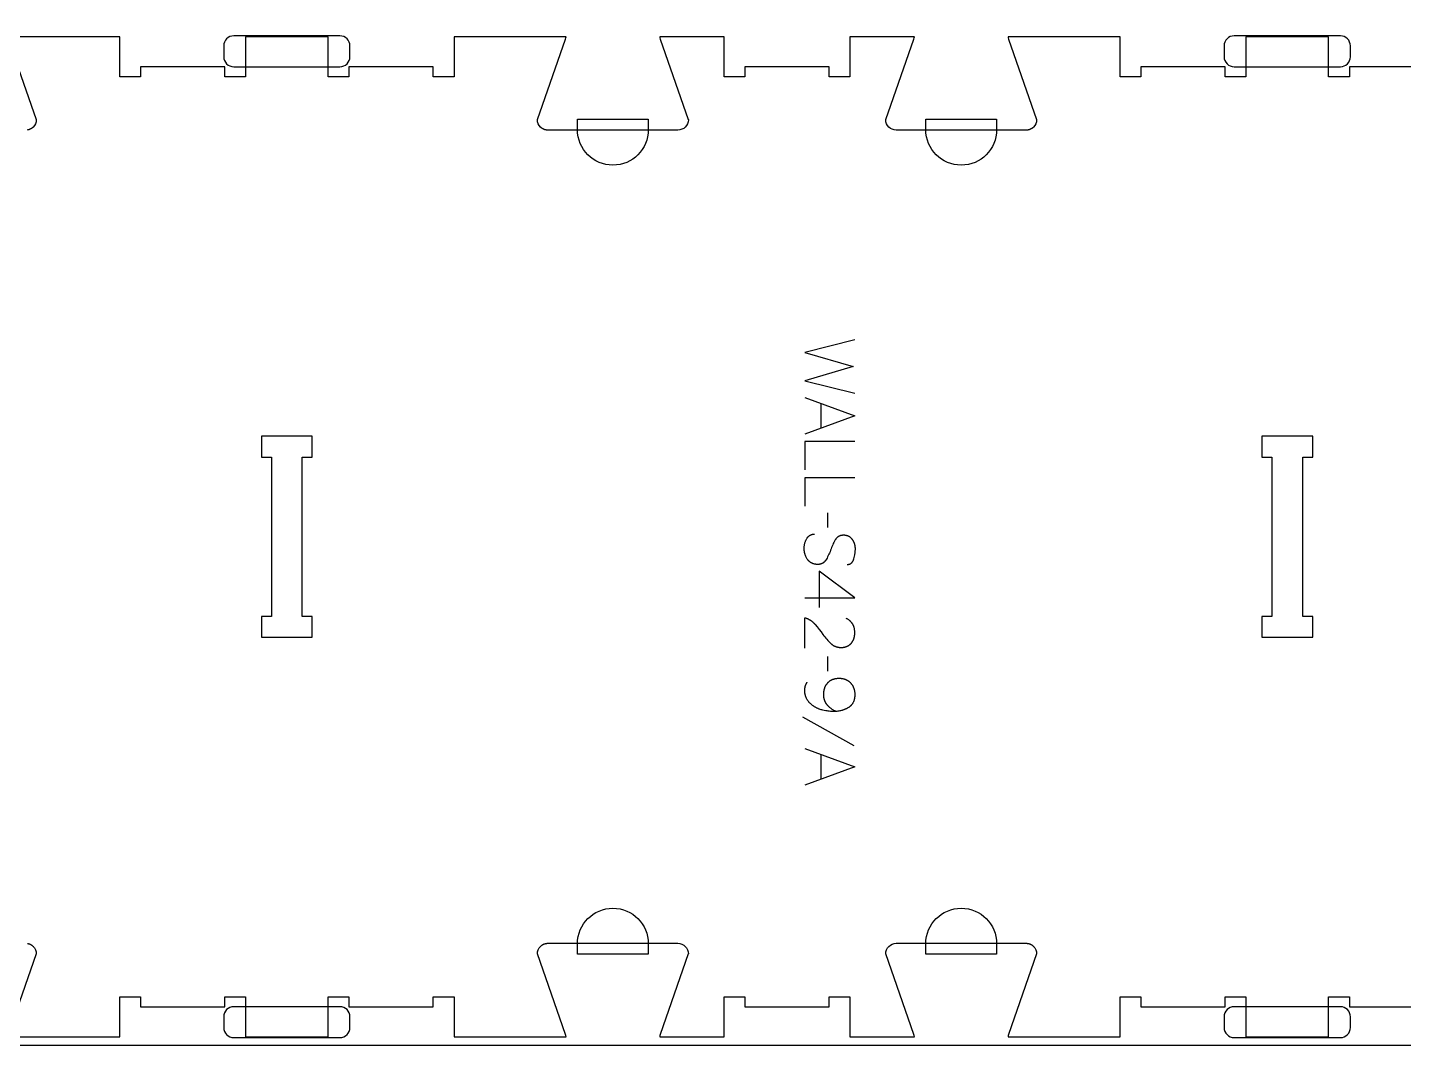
# Model space of a CAD drawing. Extents: x 5216 to 8399, y -19593 to -11999.
# Drawn here: x 6041 to 6866, y -13923 to -13313 of the extents above; entities that cross this region are included whole.
import ezdxf

# ---------------------------------------------------------------- set-up
doc = ezdxf.new("R2010")
doc.units = 0
for name, color, linetype in [('0_SHEET_SPRUCEPLY_2440X122', 1, 'CONTINUOUS'), ('1_ANYTOOL_1MMDEEP_LABELS_S', 2, 'CONTINUOUS'), ('3_ANYTOOL_CUTTHROUGH_INSID', 4, 'CONTINUOUS'), ('4_ANYTOOL_CUTTHROUGH_OUTSI', 5, 'CONTINUOUS'), ('5_ANYTOOL_HALF_MILL_9MM_IN', 3, 'CONTINUOUS')]:
    doc.layers.add(name, color=color, linetype=linetype)

msp = doc.modelspace()

# ---------------------------------------------------------------- linework, layer by layer
at = {"layer": '0_SHEET_SPRUCEPLY_2440X122'}
msp.add_lwpolyline([(8027.32, -12703.28), (8027.32, -13923.28), (5587.32, -13923.28), (5587.32, -12703.28)], close=True, dxfattribs=at)
at = {"layer": '1_ANYTOOL_1MMDEEP_LABELS_S'}
for points in [[(6537.02, -13500.17), (6507.02, -13507.88), (6536.12, -13516.33), (6507.02, -13524.81), (6537.02, -13532.31)], [(6507.02, -13534.88), (6537.02, -13545.77), (6507.02, -13556.83)], [(6516.58, -13538.35), (6516.58, -13553.27)], [(6537.02, -13561.11), (6507.02, -13561.11), (6507.02, -13578.21)], [(6537.02, -13582.93), (6507.02, -13582.93), (6507.02, -13600.03)], [(6520.91, -13612.67), (6520.82, -13603.88)], [(6532.44, -13634.91), (6532.62, -13634.91), (6532.72, -13634.9), (6532.81, -13634.9), (6532.9, -13634.89), (6532.99, -13634.88), (6533.08, -13634.87), (6533.16, -13634.86), (6533.25, -13634.85), (6533.33, -13634.83), (6533.42, -13634.81), (6533.5, -13634.8), (6533.58, -13634.78), (6533.67, -13634.75), (6533.75, -13634.73), (6533.83, -13634.71), (6533.9, -13634.68), (6533.98, -13634.65), (6534.06, -13634.62), (6534.13, -13634.59), (6534.21, -13634.56), (6534.28, -13634.52), (6534.35, -13634.49), (6534.42, -13634.45), (6534.49, -13634.41), (6534.56, -13634.37), (6534.63, -13634.33), (6534.7, -13634.28), (6534.76, -13634.24), (6534.83, -13634.19), (6534.89, -13634.14), (6534.95, -13634.09), (6535.01, -13634.04), (6535.08, -13633.99), (6535.14, -13633.93), (6535.19, -13633.87), (6535.25, -13633.81), (6535.31, -13633.75), (6535.36, -13633.69), (6535.42, -13633.63), (6535.47, -13633.57), (6535.52, -13633.5), (6535.58, -13633.43), (6535.63, -13633.36), (6535.68, -13633.29), (6535.72, -13633.22), (6535.77, -13633.14), (6535.82, -13633.07), (6535.86, -13632.99), (6535.91, -13632.91), (6535.95, -13632.83), (6535.99, -13632.75), (6536.07, -13632.58), (6536.15, -13632.4), (6536.23, -13632.22), (6536.29, -13632.03), (6536.36, -13631.83), (6536.42, -13631.63), (6536.64, -13630.82), (6536.83, -13630.02), (6537, -13629.24), (6537.13, -13628.47), (6537.18, -13628.09), (6537.23, -13627.71), (6537.27, -13627.34), (6537.3, -13626.97), (6537.33, -13626.6), (6537.35, -13626.24), (6537.36, -13625.88), (6537.36, -13625.53), (6537.36, -13625.33), (6537.36, -13625.14), (6537.35, -13624.94), (6537.34, -13624.75), (6537.32, -13624.56), (6537.3, -13624.37), (6537.28, -13624.19), (6537.25, -13624), (6537.22, -13623.82), (6537.19, -13623.63), (6537.15, -13623.45), (6537.11, -13623.27), (6537.06, -13623.09), (6537.02, -13622.91), (6536.96, -13622.73), (6536.91, -13622.56), (6536.85, -13622.38), (6536.79, -13622.21), (6536.72, -13622.04), (6536.65, -13621.87), (6536.58, -13621.7), (6536.5, -13621.53), (6536.42, -13621.36), (6536.34, -13621.19), (6536.25, -13621.03), (6536.16, -13620.87), (6536.07, -13620.7), (6535.97, -13620.54), (6535.87, -13620.38), (6535.76, -13620.22), (6535.65, -13620.07), (6535.54, -13619.91), (6535.43, -13619.76), (6535.31, -13619.61), (6535.19, -13619.47), (6535.06, -13619.33), (6534.93, -13619.19), (6534.8, -13619.07), (6534.67, -13618.94), (6534.53, -13618.82), (6534.39, -13618.71), (6534.25, -13618.6), (6534.11, -13618.5), (6533.96, -13618.4), (6533.8, -13618.3), (6533.65, -13618.21), (6533.49, -13618.13), (6533.33, -13618.05), (6533.17, -13617.97), (6533, -13617.9), (6532.83, -13617.84), (6532.65, -13617.77), (6532.48, -13617.72), (6532.3, -13617.67), (6532.12, -13617.62), (6531.93, -13617.58), (6531.74, -13617.54), (6531.55, -13617.51), (6531.35, -13617.49), (6531.16, -13617.46), (6530.96, -13617.45), (6530.75, -13617.43), (6530.55, -13617.43), (6530.34, -13617.43), (6530.12, -13617.43), (6529.91, -13617.44), (6529.7, -13617.45), (6529.5, -13617.47), (6529.3, -13617.49), (6529.1, -13617.52), (6528.91, -13617.56), (6528.72, -13617.6), (6528.53, -13617.65), (6528.35, -13617.7), (6528.17, -13617.76), (6528, -13617.82), (6527.91, -13617.86), (6527.83, -13617.89), (6527.74, -13617.93), (6527.66, -13617.97), (6527.58, -13618.01), (6527.5, -13618.05), (6527.41, -13618.09), (6527.34, -13618.13), (6527.26, -13618.18), (6527.18, -13618.22), (6527.1, -13618.27), (6527.03, -13618.32), (6526.95, -13618.37), (6526.88, -13618.42), (6526.8, -13618.48), (6526.73, -13618.53), (6526.66, -13618.59), (6526.59, -13618.64), (6526.52, -13618.7), (6526.45, -13618.76), (6526.39, -13618.82), (6526.32, -13618.89), (6526.25, -13618.95), (6526.19, -13619.02), (6526.06, -13619.15), (6525.94, -13619.29), (6525.82, -13619.44), (6525.7, -13619.59), (6525.59, -13619.75), (6525.48, -13619.91), (6525.38, -13620.08), (6525.28, -13620.25), (6524.89, -13620.97), (6524.51, -13621.7), (6524.14, -13622.45), (6523.78, -13623.21), (6523.44, -13623.99), (6523.1, -13624.79), (6522.78, -13625.6), (6522.47, -13626.43), (6522.16, -13627.25), (6521.83, -13628.06), (6521.49, -13628.84), (6521.13, -13629.61), (6520.75, -13630.35), (6520.36, -13631.08), (6519.96, -13631.78), (6519.54, -13632.47), (6519.43, -13632.63), (6519.31, -13632.79), (6519.2, -13632.95), (6519.14, -13633.02), (6519.08, -13633.1), (6519.01, -13633.17), (6518.95, -13633.24), (6518.89, -13633.31), (6518.82, -13633.37), (6518.76, -13633.44), (6518.69, -13633.51), (6518.62, -13633.57), (6518.55, -13633.63), (6518.48, -13633.69), (6518.41, -13633.75), (6518.34, -13633.81), (6518.27, -13633.86), (6518.19, -13633.92), (6518.12, -13633.97), (6518.04, -13634.02), (6517.97, -13634.07), (6517.89, -13634.12), (6517.81, -13634.17), (6517.73, -13634.21), (6517.65, -13634.26), (6517.57, -13634.3), (6517.49, -13634.34), (6517.4, -13634.38), (6517.32, -13634.42), (6517.23, -13634.45), (6517.15, -13634.49), (6517.06, -13634.52), (6516.97, -13634.56), (6516.88, -13634.59), (6516.79, -13634.62), (6516.7, -13634.64), (6516.61, -13634.67), (6516.42, -13634.72), (6516.23, -13634.76), (6516.03, -13634.8), (6515.83, -13634.83), (6515.63, -13634.86), (6515.42, -13634.87), (6515.21, -13634.89), (6514.99, -13634.9), (6514.77, -13634.9), (6514.55, -13634.89), (6514.32, -13634.88), (6514.09, -13634.87), (6513.86, -13634.85), (6513.63, -13634.82), (6513.41, -13634.79), (6513.19, -13634.75), (6512.97, -13634.71), (6512.76, -13634.67), (6512.55, -13634.61), (6512.35, -13634.56), (6512.15, -13634.5), (6511.95, -13634.43), (6511.75, -13634.36), (6511.56, -13634.28), (6511.38, -13634.2), (6511.19, -13634.11), (6511.02, -13634.02), (6510.84, -13633.93), (6510.67, -13633.82), (6510.5, -13633.72), (6510.34, -13633.61), (6510.18, -13633.49), (6510.02, -13633.37), (6509.87, -13633.24), (6509.72, -13633.11), (6509.57, -13632.97), (6509.43, -13632.83), (6509.29, -13632.68), (6509.16, -13632.53), (6509.03, -13632.37), (6508.9, -13632.21), (6508.78, -13632.05), (6508.66, -13631.87), (6508.54, -13631.7), (6508.32, -13631.34), (6508.11, -13630.97), (6507.92, -13630.6), (6507.74, -13630.23), (6507.58, -13629.86), (6507.43, -13629.48), (6507.36, -13629.29), (6507.29, -13629.1), (6507.23, -13628.91), (6507.17, -13628.71), (6507.11, -13628.52), (6507.06, -13628.32), (6507.01, -13628.13), (6506.96, -13627.93), (6506.92, -13627.73), (6506.88, -13627.54), (6506.84, -13627.34), (6506.81, -13627.14), (6506.78, -13626.94), (6506.76, -13626.73), (6506.72, -13626.33), (6506.69, -13625.92), (6506.68, -13625.5), (6506.68, -13625.09), (6506.69, -13624.68), (6506.72, -13624.28), (6506.76, -13623.88), (6506.81, -13623.48), (6506.87, -13623.09), (6506.95, -13622.71), (6507.04, -13622.33), (6507.15, -13621.95), (6507.26, -13621.58), (6507.39, -13621.21), (6507.53, -13620.85), (6507.68, -13620.49), (6507.85, -13620.13), (6508.03, -13619.78), (6508.22, -13619.44), (6508.32, -13619.27), (6508.42, -13619.11), (6508.53, -13618.95), (6508.64, -13618.8), (6508.75, -13618.65), (6508.87, -13618.51), (6508.99, -13618.37), (6509.11, -13618.24), (6509.23, -13618.11), (6509.36, -13617.99), (6509.49, -13617.88), (6509.62, -13617.77), (6509.69, -13617.72), (6509.76, -13617.66), (6509.83, -13617.61), (6509.9, -13617.56), (6509.97, -13617.52), (6510.04, -13617.47), (6510.11, -13617.43), (6510.18, -13617.38), (6510.25, -13617.34), (6510.33, -13617.3), (6510.4, -13617.26), (6510.48, -13617.22), (6510.56, -13617.18), (6510.63, -13617.15), (6510.71, -13617.12), (6510.79, -13617.08), (6510.87, -13617.05), (6510.95, -13617.02), (6511.03, -13616.99), (6511.11, -13616.96), (6511.28, -13616.91), (6511.44, -13616.87), (6511.61, -13616.83), (6511.79, -13616.79), (6511.96, -13616.76), (6512.14, -13616.74), (6512.33, -13616.72), (6512.51, -13616.71), (6512.7, -13616.7), (6512.89, -13616.7)], [(6507.02, -13654.93), (6537.06, -13654.97), (6515.68, -13638.94)], [(6515.68, -13638.94), (6515.68, -13660.71)], [(6507.06, -13685.14), (6507.11, -13666.84), (6507.56, -13666.99), (6507.79, -13667.06), (6508.01, -13667.15), (6508.23, -13667.23), (6508.45, -13667.32), (6508.66, -13667.41), (6508.87, -13667.51), (6509.08, -13667.61), (6509.29, -13667.71), (6509.5, -13667.82), (6509.7, -13667.93), (6509.9, -13668.05), (6510.1, -13668.16), (6510.29, -13668.28), (6510.49, -13668.41), (6510.68, -13668.54), (6510.87, -13668.67), (6511.05, -13668.8), (6511.24, -13668.94), (6511.42, -13669.09), (6511.6, -13669.23), (6511.77, -13669.38), (6511.95, -13669.54), (6512.12, -13669.69), (6512.29, -13669.85), (6512.46, -13670.02), (6512.62, -13670.18), (6512.78, -13670.35), (6512.94, -13670.53), (6513.26, -13670.89), (6514.47, -13672.37), (6515.66, -13673.86), (6516.82, -13675.37), (6517.95, -13676.89), (6518.51, -13677.64), (6519.08, -13678.38), (6519.66, -13679.09), (6520.24, -13679.78), (6520.84, -13680.44), (6521.44, -13681.09), (6522.05, -13681.71), (6522.66, -13682.31), (6522.82, -13682.46), (6522.98, -13682.6), (6523.14, -13682.73), (6523.3, -13682.86), (6523.47, -13682.99), (6523.64, -13683.11), (6523.81, -13683.23), (6523.98, -13683.34), (6524.15, -13683.45), (6524.33, -13683.55), (6524.51, -13683.65), (6524.69, -13683.75), (6524.87, -13683.84), (6525.06, -13683.92), (6525.25, -13684), (6525.44, -13684.08), (6525.63, -13684.15), (6525.83, -13684.22), (6526.02, -13684.28), (6526.22, -13684.34), (6526.42, -13684.39), (6526.63, -13684.44), (6526.83, -13684.48), (6527.04, -13684.52), (6527.25, -13684.56), (6527.47, -13684.59), (6527.68, -13684.61), (6527.9, -13684.63), (6528.12, -13684.65), (6528.34, -13684.66), (6528.57, -13684.67), (6528.79, -13684.67), (6529.04, -13684.67), (6529.29, -13684.66), (6529.53, -13684.65), (6529.77, -13684.63), (6530, -13684.61), (6530.24, -13684.58), (6530.46, -13684.55), (6530.69, -13684.51), (6530.91, -13684.47), (6531.12, -13684.42), (6531.33, -13684.37), (6531.54, -13684.31), (6531.75, -13684.25), (6531.95, -13684.18), (6532.15, -13684.11), (6532.34, -13684.04), (6532.53, -13683.95), (6532.71, -13683.87), (6532.9, -13683.78), (6533.07, -13683.68), (6533.25, -13683.58), (6533.42, -13683.47), (6533.59, -13683.36), (6533.75, -13683.25), (6533.91, -13683.12), (6534.07, -13683), (6534.22, -13682.87), (6534.37, -13682.73), (6534.51, -13682.59), (6534.65, -13682.45), (6534.79, -13682.29), (6534.92, -13682.14), (6535.05, -13681.98), (6535.18, -13681.82), (6535.3, -13681.65), (6535.41, -13681.49), (6535.53, -13681.32), (6535.63, -13681.14), (6535.74, -13680.97), (6535.84, -13680.79), (6535.94, -13680.61), (6536.03, -13680.43), (6536.12, -13680.24), (6536.2, -13680.06), (6536.28, -13679.87), (6536.36, -13679.67), (6536.43, -13679.48), (6536.5, -13679.28), (6536.56, -13679.08), (6536.62, -13678.87), (6536.67, -13678.67), (6536.73, -13678.46), (6536.77, -13678.25), (6536.82, -13678.03), (6536.85, -13677.82), (6536.89, -13677.6), (6536.92, -13677.38), (6536.95, -13677.15), (6536.97, -13676.93), (6536.99, -13676.7), (6537, -13676.47), (6537.01, -13676.23), (6537.02, -13675.75), (6537.02, -13675.39), (6537, -13675.03), (6536.98, -13674.67), (6536.94, -13674.33), (6536.9, -13673.99), (6536.84, -13673.65), (6536.78, -13673.33), (6536.7, -13673.01), (6536.62, -13672.69), (6536.57, -13672.54), (6536.52, -13672.38), (6536.47, -13672.23), (6536.42, -13672.08), (6536.36, -13671.93), (6536.3, -13671.79), (6536.24, -13671.64), (6536.18, -13671.5), (6536.11, -13671.36), (6536.04, -13671.22), (6535.97, -13671.08), (6535.9, -13670.94), (6535.82, -13670.81), (6535.75, -13670.68), (6535.66, -13670.54), (6535.58, -13670.41), (6535.5, -13670.28), (6535.41, -13670.16), (6535.32, -13670.03), (6535.22, -13669.91), (6535.13, -13669.79), (6535.03, -13669.67), (6534.93, -13669.55), (6534.82, -13669.43), (6534.72, -13669.32), (6534.61, -13669.2), (6534.5, -13669.09), (6534.39, -13668.98), (6534.27, -13668.87), (6534.15, -13668.76), (6534.03, -13668.66), (6533.91, -13668.55), (6533.65, -13668.35), (6533.39, -13668.15), (6533.12, -13667.96), (6532.83, -13667.78), (6532.54, -13667.6), (6532.23, -13667.43), (6531.92, -13667.27)], [(6520.91, -13698.85), (6520.82, -13690.07)], [(6527.64, -13703.14), (6527.9, -13703.14), (6528.17, -13703.15), (6528.43, -13703.16), (6528.69, -13703.18), (6528.94, -13703.21), (6529.2, -13703.24), (6529.44, -13703.27), (6529.69, -13703.31), (6529.93, -13703.36), (6530.16, -13703.41), (6530.4, -13703.47), (6530.63, -13703.53), (6530.86, -13703.6), (6531.08, -13703.67), (6531.3, -13703.75), (6531.51, -13703.83), (6531.73, -13703.92), (6531.94, -13704.01), (6532.14, -13704.11), (6532.34, -13704.22), (6532.54, -13704.33), (6532.74, -13704.45), (6532.93, -13704.57), (6533.12, -13704.69), (6533.3, -13704.83), (6533.48, -13704.96), (6533.66, -13705.11), (6533.83, -13705.26), (6534, -13705.41), (6534.17, -13705.57), (6534.33, -13705.73), (6534.49, -13705.9), (6534.65, -13706.08), (6534.8, -13706.25), (6534.94, -13706.43), (6535.08, -13706.62), (6535.22, -13706.8), (6535.35, -13706.99), (6535.48, -13707.18), (6535.6, -13707.38), (6535.71, -13707.58), (6535.83, -13707.78), (6535.93, -13707.98), (6536.03, -13708.18), (6536.13, -13708.39), (6536.22, -13708.61), (6536.31, -13708.82), (6536.39, -13709.04), (6536.47, -13709.26), (6536.54, -13709.48), (6536.6, -13709.71), (6536.67, -13709.94), (6536.72, -13710.17), (6536.77, -13710.4), (6536.82, -13710.64), (6536.86, -13710.88), (6536.9, -13711.13), (6536.93, -13711.37), (6536.96, -13711.62), (6536.98, -13711.87), (6537, -13712.13), (6537.01, -13712.39), (6537.02, -13712.65), (6537.02, -13712.91), (6537.02, -13713.25), (6537.01, -13713.58), (6536.99, -13713.91), (6536.96, -13714.23), (6536.93, -13714.55), (6536.89, -13714.86), (6536.84, -13715.16), (6536.78, -13715.46), (6536.72, -13715.75), (6536.65, -13716.03), (6536.57, -13716.31), (6536.48, -13716.58), (6536.39, -13716.85), (6536.29, -13717.11), (6536.18, -13717.36), (6536.06, -13717.61), (6536, -13717.73), (6535.94, -13717.85), (6535.87, -13717.97), (6535.81, -13718.09), (6535.74, -13718.2), (6535.67, -13718.31), (6535.6, -13718.43), (6535.52, -13718.54), (6535.45, -13718.65), (6535.37, -13718.75), (6535.29, -13718.86), (6535.21, -13718.96), (6535.12, -13719.07), (6535.04, -13719.17), (6534.95, -13719.27), (6534.86, -13719.37), (6534.77, -13719.46), (6534.68, -13719.56), (6534.59, -13719.65), (6534.49, -13719.75), (6534.39, -13719.84), (6534.29, -13719.93), (6534.19, -13720.01), (6534.08, -13720.1), (6533.87, -13720.27), (6533.65, -13720.43), (6533.42, -13720.58), (6533.19, -13720.73), (6532.94, -13720.88), (6532.7, -13721.02), (6532.46, -13721.15), (6532.21, -13721.28), (6531.96, -13721.41), (6531.71, -13721.53), (6531.46, -13721.64), (6531.2, -13721.75), (6530.94, -13721.86), (6530.69, -13721.96), (6530.42, -13722.06), (6530.16, -13722.16), (6529.9, -13722.24), (6529.63, -13722.33), (6529.36, -13722.41), (6529.09, -13722.48), (6528.54, -13722.62), (6527.98, -13722.74), (6527.41, -13722.84), (6526.84, -13722.92), (6526.26, -13722.99), (6525.67, -13723.03), (6525.07, -13723.06), (6524.46, -13723.07), (6523.83, -13723.06), (6523.16, -13723.03), (6522.47, -13722.98), (6521.74, -13722.92), (6521.03, -13722.84), (6520.37, -13722.75), (6519.75, -13722.66), (6518.57, -13722.44), (6517.95, -13722.3), (6517.35, -13722.15), (6516.76, -13721.98), (6516.18, -13721.79), (6515.89, -13721.69), (6515.61, -13721.58), (6515.33, -13721.47), (6515.05, -13721.35), (6514.78, -13721.23), (6514.51, -13721.11), (6514.24, -13720.98), (6513.98, -13720.84), (6513.72, -13720.7), (6513.46, -13720.56), (6513.2, -13720.41), (6512.95, -13720.26), (6512.7, -13720.1), (6512.45, -13719.94), (6512.21, -13719.78), (6511.96, -13719.6), (6511.73, -13719.43), (6511.49, -13719.25), (6511.26, -13719.06), (6511.03, -13718.87), (6510.8, -13718.68), (6510.58, -13718.48), (6510.36, -13718.28), (6510.15, -13718.07), (6509.94, -13717.87), (6509.74, -13717.65), (6509.55, -13717.44), (6509.37, -13717.22), (6509.19, -13717), (6509.02, -13716.78), (6508.86, -13716.55), (6508.7, -13716.32), (6508.55, -13716.09), (6508.41, -13715.85), (6508.27, -13715.61), (6508.15, -13715.37), (6508.02, -13715.12), (6507.91, -13714.87), (6507.8, -13714.62), (6507.7, -13714.36), (6507.61, -13714.11), (6507.52, -13713.84), (6507.44, -13713.58), (6507.37, -13713.31), (6507.3, -13713.04), (6507.24, -13712.77), (6507.19, -13712.49), (6507.15, -13712.21), (6507.11, -13711.93), (6507.08, -13711.64), (6507.05, -13711.35), (6507.03, -13711.06), (6507.02, -13710.77), (6507.02, -13710.47), (6507.03, -13710.12), (6507.04, -13709.77), (6507.06, -13709.6), (6507.07, -13709.43), (6507.09, -13709.26), (6507.11, -13709.1), (6507.14, -13708.93), (6507.17, -13708.77), (6507.2, -13708.6), (6507.23, -13708.44), (6507.27, -13708.28), (6507.31, -13708.12), (6507.35, -13707.97), (6507.4, -13707.81), (6507.44, -13707.66), (6507.5, -13707.5), (6507.55, -13707.35), (6507.61, -13707.2), (6507.67, -13707.05), (6507.73, -13706.9), (6507.8, -13706.76), (6507.86, -13706.61), (6507.94, -13706.47), (6508.01, -13706.32), (6508.09, -13706.18), (6508.17, -13706.04), (6508.25, -13705.9), (6508.34, -13705.77), (6508.43, -13705.63), (6508.52, -13705.5)], [(6525.88, -13723.03), (6525.53, -13722.89), (6525.18, -13722.73), (6524.83, -13722.57), (6524.49, -13722.4), (6524.16, -13722.21), (6523.83, -13722.02), (6523.5, -13721.81), (6523.17, -13721.59), (6522.85, -13721.36), (6522.53, -13721.12), (6522.22, -13720.86), (6521.91, -13720.6), (6521.61, -13720.32), (6521.31, -13720.03), (6521.01, -13719.74), (6520.71, -13719.43), (6520.57, -13719.27), (6520.43, -13719.1), (6520.3, -13718.94), (6520.17, -13718.77), (6520.04, -13718.6), (6519.92, -13718.43), (6519.8, -13718.25), (6519.69, -13718.07), (6519.58, -13717.89), (6519.48, -13717.7), (6519.38, -13717.51), (6519.29, -13717.32), (6519.2, -13717.13), (6519.12, -13716.93), (6519.04, -13716.73), (6518.96, -13716.53), (6518.89, -13716.33), (6518.83, -13716.12), (6518.76, -13715.91), (6518.71, -13715.7), (6518.65, -13715.48), (6518.61, -13715.26), (6518.56, -13715.04), (6518.52, -13714.81), (6518.49, -13714.58), (6518.46, -13714.35), (6518.44, -13714.12), (6518.41, -13713.88), (6518.4, -13713.65), (6518.39, -13713.4), (6518.38, -13713.16), (6518.38, -13712.91), (6518.38, -13712.64), (6518.39, -13712.38), (6518.4, -13712.12), (6518.42, -13711.86), (6518.44, -13711.61), (6518.46, -13711.36), (6518.49, -13711.11), (6518.53, -13710.86), (6518.57, -13710.62), (6518.61, -13710.38), (6518.66, -13710.15), (6518.72, -13709.91), (6518.78, -13709.68), (6518.84, -13709.46), (6518.91, -13709.23), (6518.98, -13709.01), (6519.06, -13708.79), (6519.14, -13708.58), (6519.23, -13708.37), (6519.32, -13708.16), (6519.42, -13707.95), (6519.52, -13707.75), (6519.63, -13707.55), (6519.74, -13707.35), (6519.86, -13707.16), (6519.98, -13706.97), (6520.1, -13706.78), (6520.23, -13706.59), (6520.37, -13706.41), (6520.51, -13706.23), (6520.65, -13706.06), (6520.8, -13705.88), (6520.95, -13705.71), (6521.11, -13705.55), (6521.27, -13705.39), (6521.44, -13705.24), (6521.6, -13705.09), (6521.78, -13704.95), (6521.95, -13704.81), (6522.13, -13704.68), (6522.32, -13704.56), (6522.51, -13704.44), (6522.7, -13704.32), (6522.9, -13704.21), (6523.1, -13704.11), (6523.3, -13704.01), (6523.51, -13703.91), (6523.72, -13703.83), (6523.93, -13703.74), (6524.15, -13703.66), (6524.38, -13703.59), (6524.6, -13703.53), (6524.84, -13703.46), (6525.07, -13703.41), (6525.31, -13703.36), (6525.55, -13703.31), (6525.8, -13703.27), (6526.05, -13703.24), (6526.3, -13703.21), (6526.56, -13703.18), (6526.82, -13703.16), (6527.09, -13703.15), (6527.36, -13703.14), (6527.64, -13703.14)], [(6536.55, -13743.64), (6505.78, -13726.45)], [(6507.02, -13745.35), (6537.02, -13756.24), (6507.02, -13767.3)], [(6516.58, -13748.83), (6516.58, -13763.74)]]:
    msp.add_lwpolyline(points, dxfattribs=at)
at = {"layer": '3_ANYTOOL_CUTTHROUGH_INSID', "color": 4}
for points in [[(6211.4, -13558.03), (6181.15, -13558.03), (6181.15, -13570.53), (6187.15, -13570.53), (6187.15, -13666.03), (6181.15, -13666.03), (6181.15, -13678.53), (6211.65, -13678.53), (6211.65, -13666.03), (6205.65, -13666.03), (6205.65, -13570.53), (6211.65, -13570.53), (6211.65, -13558.03)], [(6811.4, -13558.03), (6781.15, -13558.03), (6781.15, -13570.53), (6787.15, -13570.53), (6787.15, -13666.03), (6781.15, -13666.03), (6781.15, -13678.53), (6811.65, -13678.53), (6811.65, -13666.03), (6805.65, -13666.03), (6805.65, -13570.53), (6811.65, -13570.53), (6811.65, -13558.03)]]:
    msp.add_lwpolyline(points, close=True, dxfattribs=at)
at = {"layer": '4_ANYTOOL_CUTTHROUGH_OUTSI', "color": 5}
for points in [[(6884.15, -13336.53), (6833.65, -13336.53), (6833.65, -13342.53), (6821.15, -13342.53), (6821.15, -13318.53), (6771.65, -13318.53), (6771.65, -13342.53), (6759.15, -13342.53), (6759.15, -13336.53), (6708.65, -13336.53), (6708.65, -13342.53), (6696.15, -13342.53), (6696.15, -13318.53), (6628.96, -13318.53), (6628.96, -13318.53, 0.061485), (6629.19, -13319.92), (6646.09, -13368.2), (6646.1, -13368.24), (6646.1, -13368.28), (6646.1, -13368.28, -0.198912), (6644.27, -13372.7), (6644.16, -13372.81), (6644.05, -13372.91), (6643.94, -13373.01), (6643.82, -13373.11), (6643.7, -13373.2), (6643.58, -13373.3), (6643.46, -13373.39), (6643.33, -13373.47), (6643.2, -13373.56), (6643.07, -13373.64), (6642.94, -13373.72), (6642.8, -13373.79), (6642.67, -13373.86), (6642.53, -13373.93), (6642.38, -13374), (6642.24, -13374.06), (6642.1, -13374.11), (6641.95, -13374.17), (6641.8, -13374.22), (6641.66, -13374.27), (6641.51, -13374.31), (6641.36, -13374.35), (6641.21, -13374.38), (6641.06, -13374.41), (6640.91, -13374.44), (6640.75, -13374.47), (6640.6, -13374.49), (6640.45, -13374.5), (6640.3, -13374.52), (6640.15, -13374.52), (6640, -13374.53), (6639.85, -13374.53), (6561.85, -13374.53, -0.414214), (6555.6, -13368.28), (6555.6, -13368.24), (6555.61, -13368.2), (6572.51, -13319.92), (6572.51, -13319.92, 0.061485), (6572.74, -13318.53), (6534.15, -13318.53), (6534.15, -13342.53), (6521.65, -13342.53), (6521.65, -13336.53), (6471.15, -13336.53), (6471.15, -13342.53), (6458.65, -13342.53), (6458.65, -13318.53), (6420.05, -13318.53), (6420.05, -13318.53, 0.061485), (6420.28, -13319.92), (6437.18, -13368.2), (6437.19, -13368.24), (6437.19, -13368.28), (6437.19, -13368.28, -0.414214), (6430.94, -13374.53), (6352.94, -13374.53), (6352.79, -13374.53), (6352.64, -13374.52), (6352.49, -13374.52), (6352.34, -13374.5), (6352.19, -13374.49), (6352.04, -13374.47), (6351.89, -13374.44), (6351.74, -13374.41), (6351.59, -13374.38), (6351.44, -13374.35), (6351.29, -13374.31), (6351.14, -13374.27), (6350.99, -13374.22), (6350.84, -13374.17), (6350.7, -13374.11), (6350.55, -13374.06), (6350.41, -13374), (6350.27, -13373.93), (6350.13, -13373.86), (6349.99, -13373.79), (6349.86, -13373.72), (6349.72, -13373.64), (6349.59, -13373.56), (6349.46, -13373.47), (6349.34, -13373.39), (6349.21, -13373.3), (6349.09, -13373.2), (6348.97, -13373.11), (6348.85, -13373.01), (6348.74, -13372.91), (6348.63, -13372.81), (6348.52, -13372.7, -0.198912), (6346.69, -13368.28), (6346.69, -13368.24), (6346.71, -13368.2), (6363.61, -13319.92), (6363.61, -13319.92, 0.061485), (6363.84, -13318.53), (6296.65, -13318.53), (6296.65, -13342.53), (6284.15, -13342.53), (6284.15, -13336.53), (6233.65, -13336.53), (6233.65, -13342.53), (6221.15, -13342.53), (6221.15, -13318.53), (6171.65, -13318.53), (6171.65, -13342.53), (6159.15, -13342.53), (6159.15, -13336.53), (6108.65, -13336.53), (6108.65, -13342.53), (6096.15, -13342.53), (6096.15, -13318.53), (6028.96, -13318.53)], [(6029.19, -13319.92), (6046.09, -13368.2), (6046.1, -13368.24), (6046.1, -13368.28), (6046.1, -13368.28, -0.198912), (6044.27, -13372.7), (6044.16, -13372.81), (6044.05, -13372.91), (6043.94, -13373.01), (6043.82, -13373.11), (6043.7, -13373.2), (6043.58, -13373.3), (6043.46, -13373.39), (6043.33, -13373.47), (6043.2, -13373.56), (6043.07, -13373.64), (6042.94, -13373.72), (6042.8, -13373.79), (6042.67, -13373.86), (6042.53, -13373.93), (6042.38, -13374), (6042.24, -13374.06), (6042.1, -13374.11), (6041.95, -13374.17), (6041.8, -13374.22), (6041.66, -13374.27), (6041.51, -13374.31), (6041.36, -13374.35), (6041.21, -13374.38), (6041.06, -13374.41), (6040.91, -13374.44), (6040.75, -13374.47)], [(6028.96, -13918.03), (6046.4, -13918.03), (6096.15, -13918.03), (6096.15, -13894.03), (6108.65, -13894.03), (6108.65, -13900.03), (6159.15, -13900.03), (6159.15, -13894.03), (6171.65, -13894.03), (6171.65, -13918.03), (6221.15, -13918.03), (6221.15, -13894.03), (6233.65, -13894.03), (6233.65, -13900.03), (6284.15, -13900.03), (6284.15, -13894.03), (6296.65, -13894.03), (6296.65, -13918.03), (6363.84, -13918.03), (6363.84, -13918.03, 0.061485), (6363.61, -13916.64), (6346.71, -13868.36), (6346.69, -13868.32), (6346.69, -13868.28), (6346.69, -13868.28, -0.198912), (6348.52, -13863.86), (6348.63, -13863.76), (6348.74, -13863.66), (6348.85, -13863.56), (6348.97, -13863.46), (6349.09, -13863.36), (6349.21, -13863.27), (6349.34, -13863.18), (6349.46, -13863.09), (6349.59, -13863.01), (6349.72, -13862.93), (6349.86, -13862.85), (6349.99, -13862.77), (6350.13, -13862.7), (6350.27, -13862.63), (6350.41, -13862.57), (6350.55, -13862.51), (6350.7, -13862.45), (6350.84, -13862.4), (6350.99, -13862.35), (6351.14, -13862.3), (6351.29, -13862.26), (6351.44, -13862.22), (6351.59, -13862.18), (6351.74, -13862.15), (6351.89, -13862.12), (6352.04, -13862.1), (6352.19, -13862.08), (6352.34, -13862.06), (6352.49, -13862.05), (6352.64, -13862.04), (6352.79, -13862.03), (6352.94, -13862.03), (6430.94, -13862.03, -0.414214), (6437.19, -13868.28), (6437.19, -13868.32), (6437.18, -13868.36), (6420.28, -13916.64), (6420.28, -13916.64, 0.061485), (6420.05, -13918.03), (6458.65, -13918.03), (6458.65, -13894.03), (6471.15, -13894.03), (6471.15, -13900.03), (6521.65, -13900.03), (6521.65, -13894.03), (6534.15, -13894.03), (6534.15, -13918.03), (6572.74, -13918.03), (6572.74, -13918.03, 0.061485), (6572.51, -13916.64), (6555.61, -13868.36), (6555.6, -13868.32), (6555.6, -13868.28), (6555.6, -13868.28, -0.414214), (6561.85, -13862.03), (6639.85, -13862.03), (6640, -13862.03), (6640.15, -13862.04), (6640.3, -13862.05), (6640.45, -13862.06), (6640.6, -13862.08), (6640.75, -13862.1), (6640.91, -13862.12), (6641.06, -13862.15), (6641.21, -13862.18), (6641.36, -13862.22), (6641.51, -13862.26), (6641.66, -13862.3), (6641.8, -13862.35), (6641.95, -13862.4), (6642.1, -13862.45), (6642.24, -13862.51), (6642.38, -13862.57), (6642.53, -13862.63), (6642.67, -13862.7), (6642.8, -13862.77), (6642.94, -13862.85), (6643.07, -13862.93), (6643.2, -13863.01), (6643.33, -13863.09), (6643.46, -13863.18), (6643.58, -13863.27), (6643.7, -13863.36), (6643.82, -13863.46), (6643.94, -13863.56), (6644.05, -13863.66), (6644.16, -13863.76), (6644.27, -13863.86, -0.198912), (6646.1, -13868.28), (6646.1, -13868.32), (6646.09, -13868.36), (6629.19, -13916.64), (6629.19, -13916.64, 0.061485), (6628.96, -13918.03), (6646.4, -13918.03), (6696.15, -13918.03), (6696.15, -13894.03), (6708.65, -13894.03), (6708.65, -13900.03), (6759.15, -13900.03), (6759.15, -13894.03), (6771.65, -13894.03), (6771.65, -13918.03), (6821.15, -13918.03), (6821.15, -13894.03), (6833.65, -13894.03), (6833.65, -13900.03), (6884.15, -13900.03)], [(6040.75, -13862.1), (6040.91, -13862.12), (6041.06, -13862.15), (6041.21, -13862.18), (6041.36, -13862.22), (6041.51, -13862.26), (6041.66, -13862.3), (6041.8, -13862.35), (6041.95, -13862.4), (6042.1, -13862.45), (6042.24, -13862.51), (6042.38, -13862.57), (6042.53, -13862.63), (6042.67, -13862.7), (6042.8, -13862.77), (6042.94, -13862.85), (6043.07, -13862.93), (6043.2, -13863.01), (6043.33, -13863.09), (6043.46, -13863.18), (6043.58, -13863.27), (6043.7, -13863.36), (6043.82, -13863.46), (6043.94, -13863.56), (6044.05, -13863.66), (6044.16, -13863.76), (6044.27, -13863.86, -0.198912), (6046.1, -13868.28), (6046.1, -13868.32), (6046.09, -13868.36), (6029.19, -13916.64)]]:
    msp.add_lwpolyline(points, format="xyb", dxfattribs=at)
at = {"layer": '5_ANYTOOL_HALF_MILL_9MM_IN', "color": 3}
for points in [[(6164.52, -13318.03, 0.414214), (6158.52, -13324.03), (6158.52, -13330.53, 0.414214), (6164.52, -13336.53), (6228.27, -13336.53, 0.414214), (6234.27, -13330.53), (6234.27, -13324.03, 0.414214), (6228.27, -13318.03)], [(6764.52, -13318.03, 0.414214), (6758.52, -13324.03), (6758.52, -13330.53, 0.414214), (6764.52, -13336.53), (6828.27, -13336.53, 0.414214), (6834.27, -13330.53), (6834.27, -13324.03, 0.414214), (6828.27, -13318.03)], [(6413.19, -13374.28, -1), (6370.69, -13374.28), (6370.69, -13374.03), (6370.69, -13368.03), (6413.19, -13368.03), (6413.19, -13374.03), (6413.19, -13374.28)], [(6622.1, -13374.28, -1), (6579.6, -13374.28), (6579.6, -13374.03), (6579.6, -13368.03), (6622.1, -13368.03), (6622.1, -13374.03), (6622.1, -13374.28)], [(6370.69, -13862.28, -1), (6413.19, -13862.28), (6413.19, -13862.53), (6413.19, -13868.53), (6370.69, -13868.53), (6370.69, -13862.53), (6370.69, -13862.28)], [(6579.6, -13862.28, -1), (6622.1, -13862.28), (6622.1, -13862.53), (6622.1, -13868.53), (6579.6, -13868.53), (6579.6, -13862.53), (6579.6, -13862.28)], [(6164.52, -13900.03, 0.414214), (6158.52, -13906.03), (6158.52, -13912.53, 0.414214), (6164.52, -13918.53), (6228.27, -13918.53, 0.414214), (6234.27, -13912.53), (6234.27, -13906.03, 0.414214), (6228.27, -13900.03)], [(6764.52, -13900.03, 0.414214), (6758.52, -13906.03), (6758.52, -13912.53, 0.414214), (6764.52, -13918.53), (6828.27, -13918.53, 0.414214), (6834.27, -13912.53), (6834.27, -13906.03, 0.414214), (6828.27, -13900.03)]]:
    msp.add_lwpolyline(points, format="xyb", close=True, dxfattribs=at)

doc.saveas('drawing.dxf')
